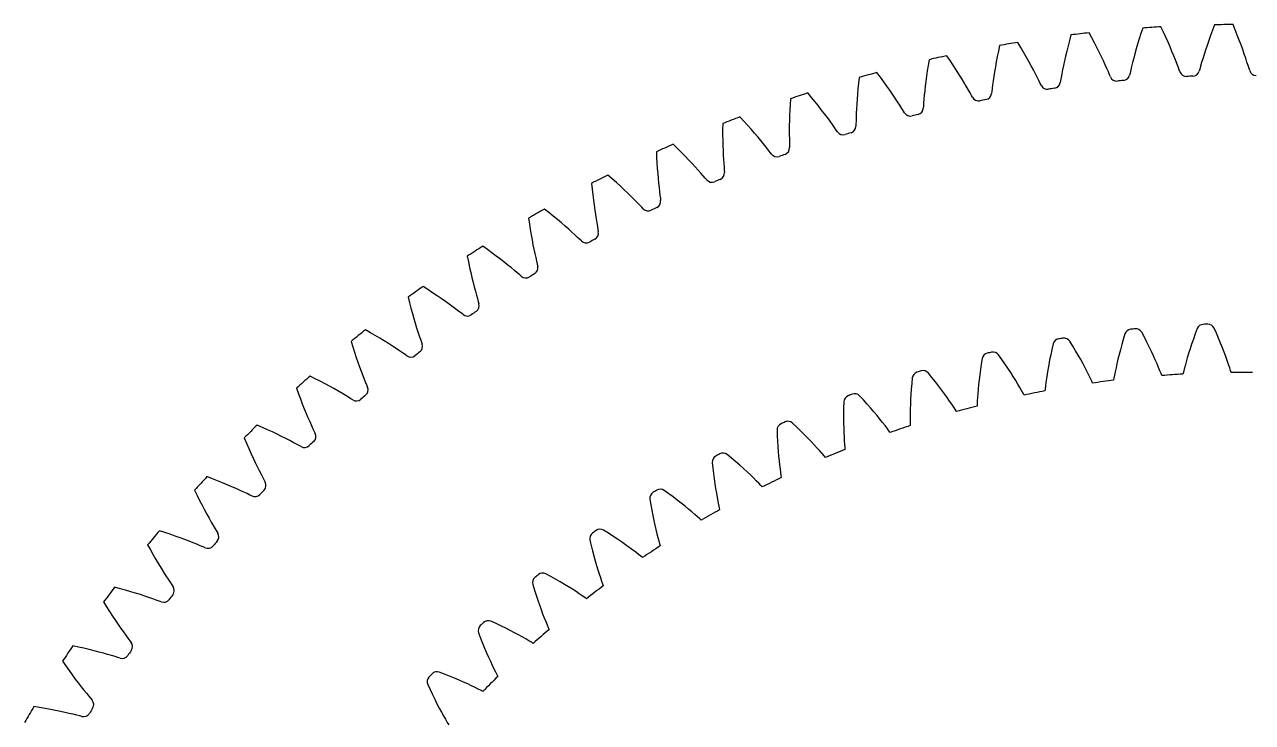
# Model space of a CAD drawing. Header units: millimetres. Extents: x -62 to 62, y -62 to 62.
# Drawn here: x -53.9 to 0.5, y 31.6 to 62.5 of the extents above; entities that cross this region are included whole.
import ezdxf

# ---------------------------------------------------------------- set-up
doc = ezdxf.new("R2010")
doc.units = ezdxf.units.MM

msp = doc.modelspace()

# ---------------------------------------------------------------- linework, layer by layer
at = {"layer": 'thin_ring_external'}
for p, q in [((-7.571642, 62.039667), (-7.638395, 61.792512)), ((-6.642171, 61.907521), (-6.763482, 62.132965)), ((-4.473269, 62.101928), (-4.547358, 61.865775)), ((-4.393983, 62.345352), (-4.473269, 62.101928)), ((-3.472471, 62.16592), (-3.582114, 62.397263)), ((-3.368909, 61.941125), (-3.472471, 62.16592)), ((-1.382523, 62.017265), (-1.46303, 61.792761)), ((-1.296472, 62.249328), (-1.382523, 62.017265)), ((-1.204861, 62.488385), (-1.296472, 62.249328)), ((-0.293713, 62.262134), (-0.3914, 62.498774)), ((-0.201764, 62.032345), (-0.293713, 62.262134)), ((-0.115549, 61.80997), (-0.201764, 62.032345)), ((-10.729548, 61.572127), (-10.783593, 61.321886)), ((-9.794541, 61.487613), (-9.927206, 61.706568)), ((-9.668592, 61.274553), (-9.794541, 61.487613)), ((-7.700329, 61.552884), (-7.75752, 61.321339)), ((-7.638395, 61.792512), (-7.700329, 61.552884)), ((-6.527265, 61.688308), (-6.642171, 61.907521)), ((-6.418821, 61.475885), (-6.527265, 61.688308)), ((-6.316924, 61.270922), (-6.418821, 61.475885)), ((-4.616297, 61.637452), (-4.680119, 61.417635)), ((-4.547358, 61.865775), (-4.616297, 61.637452)), ((-3.271453, 61.723442), (-3.368909, 61.941125)), ((-3.180154, 61.513544), (-3.271453, 61.723442)), ((-3.095101, 61.312256), (-3.180154, 61.513544)), ((-1.537993, 61.576489), (-1.607388, 61.369281)), ((-1.46303, 61.792761), (-1.537993, 61.576489)), ((-0.035087, 61.595683), (-0.115549, 61.80997)), ((0.039576, 61.390315), (-0.035087, 61.595683)), ((-13.859461, 60.943952), (-13.900659, 60.691279)), ((-12.921359, 60.907291), (-13.06503, 61.119187)), ((-10.833212, 61.079408), (-10.878505, 60.845245)), ((-10.783593, 61.321886), (-10.833212, 61.079408)), ((-9.549443, 61.067945), (-9.668592, 61.274553)), ((-9.437213, 60.868452), (-9.549443, 61.067945)), ((-7.810035, 61.09855), (-7.857935, 60.885345)), ((-7.75752, 61.321339), (-7.810035, 61.09855)), ((-6.221704, 61.07424), (-6.316924, 61.270922)), ((-6.133362, 60.886879), (-6.221704, 61.07424)), ((-4.792457, 61.007069), (-4.8409, 60.818792)), ((-4.738843, 61.207154), (-4.792457, 61.007069)), ((-4.680119, 61.417635), (-4.738843, 61.207154)), ((-3.016441, 61.120629), (-3.095101, 61.312256)), ((-2.944413, 60.940054), (-3.016441, 61.120629)), ((-2.879427, 60.772497), (-2.944413, 60.940054)), ((-1.729142, 60.986636), (-1.781111, 60.814596)), ((-1.671148, 61.172195), (-1.729142, 60.986636)), ((-1.607388, 61.369281), (-1.671148, 61.172195)), ((0.108349, 61.194922), (0.039576, 61.390315)), ((0.171063, 61.010904), (0.108349, 61.194922)), ((0.227409, 60.840248), (0.171063, 61.010904)), ((-13.937831, 60.446583), (-13.971109, 60.210413)), ((-13.900659, 60.691279), (-13.937831, 60.446583)), ((-12.784695, 60.70094), (-12.921359, 60.907291)), ((-12.655152, 60.500685), (-12.784695, 60.70094)), ((-12.532882, 60.307183), (-12.655152, 60.500685)), ((-10.956527, 60.404693), (-10.989455, 60.200183)), ((-10.919576, 60.620065), (-10.956527, 60.404693)), ((-10.878505, 60.845245), (-10.919576, 60.620065)), ((-9.332075, 60.676888), (-9.437213, 60.868452)), ((-9.234281, 60.494282), (-9.332075, 60.676888)), ((-9.144213, 60.321995), (-9.234281, 60.494282)), ((-7.940029, 60.492278), (-7.974181, 60.315835)), ((-7.901263, 60.682783), (-7.940029, 60.492278)), ((-7.857935, 60.885345), (-7.901263, 60.682783)), ((-6.052208, 60.710217), (-6.133362, 60.886879)), ((-5.978751, 60.546197), (-6.052208, 60.710217)), ((-5.913899, 60.397835), (-5.978751, 60.546197)), ((-5.859562, 60.270736), (-5.913899, 60.397835)), ((-4.921451, 60.486792), (-4.952318, 60.352056)), ((-4.884017, 60.644322), (-4.921451, 60.486792)), ((-4.8409, 60.818792), (-4.884017, 60.644322)), ((-2.822235, 60.621017), (-2.879427, 60.772497)), ((-2.774459, 60.491309), (-2.822235, 60.621017)), ((-2.740901, 60.402631), (-2.774459, 60.491309)), ((-1.864246, 60.526198), (-1.890918, 60.435211)), ((-1.826539, 60.659183), (-1.864246, 60.526198)), ((-1.781111, 60.814596), (-1.826539, 60.659183)), ((0.276791, 60.686045), (0.227409, 60.840248)), ((0.317882, 60.554067), (0.276791, 60.686045)), ((0.346869, 60.463791), (0.317882, 60.554067)), ((-16.981459, 59.902335), (-17.006088, 59.65606)), ((-16.953217, 60.156782), (-16.981459, 59.902335)), ((-16.014466, 60.168069), (-16.16877, 60.372352)), ((-15.867444, 59.968965), (-16.014466, 60.168069)), ((-15.727845, 59.775586), (-15.867444, 59.968965)), ((-14.000628, 59.98343), (-14.026534, 59.766452)), ((-13.971109, 60.210413), (-14.000628, 59.98343)), ((-12.4181, 60.121237), (-12.532882, 60.307183)), ((-12.31111, 59.943863), (-12.4181, 60.121237)), ((-12.212361, 59.7764), (-12.31111, 59.943863)), ((-11.018444, 60.007946), (-11.043542, 59.82999)), ((-10.989455, 60.200183), (-11.018444, 60.007946)), ((-9.062477, 60.16194), (-9.144213, 60.321995)), ((-8.990134, 60.017082), (-9.062477, 60.16194)), ((-8.929378, 59.892923), (-8.990134, 60.017082)), ((-8.886951, 59.80813), (-8.929378, 59.892923)), ((-8.02747, 60.020462), (-8.044723, 59.927229)), ((-8.003522, 60.156598), (-8.02747, 60.020462)), ((-7.974181, 60.315835), (-8.003522, 60.156598)), ((-5.82152, 60.183887), (-5.859562, 60.270736)), ((-4.952318, 60.352056), (-4.974309, 60.259826)), ((-19.065793, 59.271875), (-19.230327, 59.468013)), ((-17.027264, 59.418499), (-17.045155, 59.190304)), ((-17.006088, 59.65606), (-17.027264, 59.418499)), ((-15.595854, 59.588579), (-15.727845, 59.775586)), ((-15.471727, 59.408737), (-15.595854, 59.588579)), ((-15.35582, 59.237057), (-15.471727, 59.408737)), ((-14.068112, 59.367061), (-14.084091, 59.188055)), ((-14.048977, 59.560527), (-14.068112, 59.367061)), ((-14.026534, 59.766452), (-14.048977, 59.560527)), ((-12.12256, 59.620726), (-12.212361, 59.7764)), ((-12.042915, 59.479752), (-12.12256, 59.620726)), ((-11.975899, 59.358857), (-12.042915, 59.479752)), ((-11.929197, 59.276341), (-11.975899, 59.358857)), ((-11.081679, 59.532281), (-11.094149, 59.438289)), ((-11.064714, 59.669463), (-11.081679, 59.532281)), ((-11.043542, 59.82999), (-11.064714, 59.669463)), ((-20.017956, 58.957112), (-20.029979, 58.709901)), ((-20.002743, 59.21267), (-20.017956, 58.957112)), ((-18.908797, 59.080538), (-19.065793, 59.271875)), ((-18.759506, 58.894539), (-18.908797, 59.080538)), ((-18.618139, 58.714516), (-18.759506, 58.894539)), ((-17.071847, 58.765485), (-17.081078, 58.571294)), ((-17.059948, 58.972286), (-17.071847, 58.765485)), ((-17.045155, 59.190304), (-17.059948, 58.972286)), ((-15.248649, 59.074854), (-15.35582, 59.237057)), ((-15.151016, 58.923969), (-15.248649, 59.074854)), ((-15.064277, 58.787246), (-15.151016, 58.923969)), ((-14.991175, 58.66993), (-15.064277, 58.787246)), ((-14.106977, 58.888787), (-14.114632, 58.794281)), ((-14.097039, 59.026657), (-14.106977, 58.888787)), ((-14.084091, 59.188055), (-14.097039, 59.026657)), ((-22.06738, 58.221047), (-22.241714, 58.408528)), ((-21.900819, 58.037976), (-22.06738, 58.221047)), ((-20.045212, 58.242758), (-20.048854, 58.024269)), ((-20.038996, 58.471569), (-20.045212, 58.242758)), ((-20.029979, 58.709901), (-20.038996, 58.471569)), ((-18.484991, 58.541246), (-18.618139, 58.714516)), ((-18.360468, 58.375709), (-18.484991, 58.541246)), ((-18.245156, 58.219189), (-18.360468, 58.375709)), ((-18.139945, 58.073487), (-18.245156, 58.219189)), ((-17.092586, 58.229856), (-17.095472, 58.09166)), ((-17.087896, 58.391706), (-17.092586, 58.229856)), ((-17.081078, 58.571294), (-17.087896, 58.391706)), ((-14.940321, 58.589906), (-14.991175, 58.66993)), ((-23.000085, 58.114078), (-23.002229, 57.858077)), ((-23.002229, 57.858077), (-23.001613, 57.610575)), ((-21.742225, 57.859843), (-21.900819, 58.037976)), ((-21.59185, 57.687273), (-21.742225, 57.859843)), ((-21.450029, 57.521028), (-21.59185, 57.687273)), ((-20.048854, 58.024269), (-20.050178, 57.81713)), ((-20.050178, 57.81713), (-20.049482, 57.622721)), ((-18.046338, 57.94137), (-18.139945, 58.073487)), ((-17.967342, 57.827941), (-18.046338, 57.94137)), ((-17.912468, 57.750618), (-17.967342, 57.827941)), ((-17.095472, 58.09166), (-17.098291, 57.996886)), ((-25.011396, 57.018328), (-25.195075, 57.196663)), ((-23.001613, 57.610575), (-22.99845, 57.372093)), ((-22.99845, 57.372093), (-22.992974, 57.143264)), ((-22.992974, 57.143264), (-22.985455, 56.924874)), ((-21.317217, 57.362064), (-21.450029, 57.521028)), ((-21.194062, 57.211637), (-21.317217, 57.362064)), ((-21.08155, 57.071497), (-21.194062, 57.211637)), ((-20.049482, 57.622721), (-20.047121, 57.443019)), ((-20.047121, 57.443019), (-20.043541, 57.281141)), ((-20.043541, 57.281141), (-20.039366, 57.142978)), ((-20.039366, 57.142978), (-20.037342, 57.048183)), ((-25.937422, 56.863874), (-25.926492, 56.608097)), ((-25.926492, 56.608097), (-25.913239, 56.360949)), ((-24.835704, 56.844), (-25.011396, 57.018328)), ((-24.668221, 56.674197), (-24.835704, 56.844)), ((-24.509232, 56.50953), (-24.668221, 56.674197)), ((-22.985455, 56.924874), (-22.976201, 56.717937)), ((-22.976201, 56.717937), (-22.965579, 56.523817)), ((-20.981318, 56.944332), (-21.08155, 57.071497)), ((-20.896633, 56.835084), (-20.981318, 56.944332)), ((-20.837883, 56.760664), (-20.896633, 56.835084)), ((-25.913239, 56.360949), (-25.897903, 56.12294)), ((-25.897903, 56.12294), (-25.88075, 55.894689)), ((-24.359107, 56.350744), (-24.509232, 56.50953)), ((-24.218351, 56.198769), (-24.359107, 56.350744)), ((-24.087676, 56.054827), (-24.218351, 56.198769)), ((-23.968154, 55.920614), (-24.087676, 56.054827)), ((-22.965579, 56.523817), (-22.954045, 56.34447)), ((-22.954045, 56.34447), (-22.942204, 56.182986)), ((-22.942204, 56.182986), (-22.93098, 56.045216)), ((-22.93098, 56.045216), (-22.924119, 55.950649)), ((-27.89016, 55.666854), (-28.082705, 55.835577)), ((-27.705796, 55.501725), (-27.89016, 55.666854)), ((-27.529861, 55.340695), (-27.705796, 55.501725)), ((-25.88075, 55.894689), (-25.86209, 55.676967)), ((-25.86209, 55.676967), (-25.842281, 55.470773)), ((-23.861561, 55.798733), (-23.968154, 55.920614)), ((-23.771408, 55.693952), (-23.861561, 55.798733)), ((-23.708934, 55.622628), (-23.771408, 55.693952)), ((-28.807091, 55.465318), (-28.783115, 55.210433)), ((-28.783115, 55.210433), (-28.75726, 54.964284)), ((-28.75726, 54.964284), (-28.729791, 54.727368)), ((-27.362671, 55.184361), (-27.529861, 55.340695)), ((-27.204634, 55.033447), (-27.362671, 55.184361)), ((-27.056302, 54.888858), (-27.204634, 55.033447)), ((-25.842281, 55.470773), (-25.821762, 55.277449)), ((-25.821762, 55.277449), (-25.801085, 55.098924)), ((-25.801085, 55.098924), (-25.781014, 54.938256)), ((-28.729791, 54.727368), (-28.701006, 54.500291)), ((-28.701006, 54.500291), (-28.671253, 54.283806)), ((-26.918448, 54.751775), (-27.056302, 54.888858)), ((-26.792229, 54.62384), (-26.918448, 54.751775)), ((-26.679551, 54.507561), (-26.792229, 54.62384)), ((-26.584166, 54.40752), (-26.679551, 54.507561)), ((-26.518132, 54.339479), (-26.584166, 54.40752)), ((-25.781014, 54.938256), (-25.76277, 54.801239)), ((-25.76277, 54.801239), (-25.751089, 54.707145)), ((-31.601606, 53.922059), (-31.564647, 53.668731)), ((-30.696161, 54.170152), (-30.89707, 54.328823)), ((-30.503606, 54.014651), (-30.696161, 54.170152)), ((-30.319679, 53.862815), (-30.503606, 54.014651)), ((-30.144724, 53.715222), (-30.319679, 53.862815)), ((-28.671253, 54.283806), (-28.640942, 54.078892)), ((-28.640942, 54.078892), (-28.610578, 53.886868)), ((-28.610578, 53.886868), (-28.580813, 53.709632)), ((-31.564647, 53.668731), (-31.526257, 53.424224)), ((-31.526257, 53.424224), (-31.486726, 53.18902)), ((-29.979188, 53.572574), (-30.144724, 53.715222)), ((-29.823666, 53.435748), (-29.979188, 53.572574)), ((-29.678992, 53.305883), (-29.823666, 53.435748)), ((-28.580813, 53.709632), (-28.552564, 53.550198)), ((-28.552564, 53.550198), (-28.527348, 53.414291)), ((-28.527348, 53.414291), (-28.510878, 53.320917)), ((-31.486726, 53.18902), (-31.446385, 52.963708)), ((-31.446385, 52.963708), (-31.405616, 52.749025)), ((-29.546406, 53.184559), (-29.678992, 53.305883)), ((-29.427938, 53.074185), (-29.546406, 53.184559)), ((-29.327569, 52.979145), (-29.427938, 53.074185)), ((-29.258146, 52.914565), (-29.327569, 52.979145)), ((-34.313676, 52.238124), (-34.26383, 51.987014)), ((-33.42208, 52.532125), (-33.630829, 52.680332)), ((-33.221836, 52.38666), (-33.42208, 52.532125)), ((-33.030396, 52.244413), (-33.221836, 52.38666)), ((-32.848133, 52.105946), (-33.030396, 52.244413)), ((-31.405616, 52.749025), (-31.364882, 52.545926)), ((-31.364882, 52.545926), (-31.324753, 52.355703)), ((-31.324753, 52.355703), (-31.285977, 52.180218)), ((-34.26383, 51.987014), (-34.213006, 51.744785)), ((-34.213006, 51.744785), (-34.161517, 51.511907)), ((-32.675529, 51.971937), (-32.848133, 52.105946)), ((-32.513224, 51.84323), (-32.675529, 51.971937)), ((-32.362108, 51.720921), (-32.513224, 51.84323)), ((-32.2235, 51.606526), (-32.362108, 51.720921)), ((-31.285977, 52.180218), (-31.249624, 52.022434)), ((-31.249624, 52.022434), (-31.217501, 51.887992)), ((-31.217501, 51.887992), (-31.196285, 51.795581)), ((-34.161517, 51.511907), (-34.109723, 51.288948)), ((-34.109723, 51.288948), (-34.058046, 51.076628)), ((-32.09955, 51.502345), (-32.2235, 51.606526)), ((-31.994459, 51.412554), (-32.09955, 51.502345)), ((-31.92183, 51.351603), (-31.994459, 51.412554)), ((-36.060804, 50.757049), (-36.276848, 50.894403)), ((-35.853394, 50.621998), (-36.060804, 50.757049)), ((-35.65494, 50.489711), (-35.853394, 50.621998)), ((-34.058046, 51.076628), (-34.006994, 50.875873)), ((-34.006994, 50.875873), (-33.957204, 50.687947)), ((-33.957204, 50.687947), (-33.909519, 50.514671)), ((-36.936225, 50.417906), (-36.873622, 50.169668)), ((-36.873622, 50.169668), (-36.810496, 49.930351)), ((-35.465845, 50.360731), (-35.65494, 50.489711)), ((-35.286623, 50.23571), (-35.465845, 50.360731)), ((-35.117958, 50.115459), (-35.286623, 50.23571)), ((-34.960794, 50.001026), (-35.117958, 50.115459)), ((-33.909519, 50.514671), (-33.865157, 50.35895)), ((-33.865157, 50.35895), (-33.826211, 50.226323)), ((-33.826211, 50.226323), (-33.800304, 50.135115)), ((-36.810496, 49.930351), (-36.747184, 49.700405)), ((-36.747184, 49.700405), (-36.684073, 49.480382)), ((-34.816526, 49.893857), (-34.960794, 50.001026)), ((-34.687418, 49.796141), (-34.816526, 49.893857)), ((-34.57788, 49.711833), (-34.687418, 49.796141)), ((-34.502233, 49.65467), (-34.57788, 49.711833)), ((-38.60545, 48.849553), (-38.828226, 48.975697)), ((-36.684073, 49.480382), (-36.621622, 49.270977)), ((-36.621622, 49.270977), (-36.560387, 49.073091)), ((-36.560387, 49.073091), (-36.501066, 48.887953)), ((-39.462412, 48.466153), (-39.387216, 48.221436)), ((-38.391415, 48.725269), (-38.60545, 48.849553)), ((-38.186465, 48.603288), (-38.391415, 48.725269)), ((-37.991031, 48.484132), (-38.186465, 48.603288)), ((-37.805659, 48.368425), (-37.991031, 48.484132)), ((-36.501066, 48.887953), (-36.444595, 48.717338)), ((-36.444595, 48.717338), (-36.39234, 48.564084)), ((-36.39234, 48.564084), (-36.346673, 48.433619)), ((-36.346673, 48.433619), (-36.316142, 48.343853)), ((-39.387216, 48.221436), (-39.311952, 47.985654)), ((-39.311952, 47.985654), (-39.236981, 47.759241)), ((-37.631074, 48.256942), (-37.805659, 48.368425)), ((-37.468272, 48.150683), (-37.631074, 48.256942)), ((-37.318719, 48.051021), (-37.468272, 48.150683)), ((-37.184791, 47.960025), (-37.318719, 48.051021)), ((-37.07109, 47.88142), (-37.184791, 47.960025)), ((-36.992624, 47.828194), (-37.07109, 47.88142)), ((-39.236981, 47.759241), (-39.162718, 47.542727)), ((-39.162718, 47.542727), (-39.089657, 47.336784)), ((-39.089657, 47.336784), (-39.018397, 47.142283)), ((-41.049379, 46.814615), (-41.278305, 46.929219)), ((-40.829276, 46.701421), (-41.049379, 46.814615)), ((-39.018397, 47.142283), (-38.9497, 46.960415)), ((-38.9497, 46.960415), (-38.884591, 46.792906)), ((-38.884591, 46.792906), (-38.824579, 46.642521)), ((-41.885646, 46.387958), (-41.798053, 46.147399)), ((-40.618366, 46.590064), (-40.829276, 46.701421)), ((-40.417102, 46.481042), (-40.618366, 46.590064)), ((-40.226064, 46.374952), (-40.417102, 46.481042)), ((-40.046014, 46.272529), (-40.226064, 46.374952)), ((-39.877999, 46.174721), (-40.046014, 46.272529)), ((-38.824579, 46.642521), (-38.77231, 46.514557)), ((-38.77231, 46.514557), (-38.737236, 46.426468)), ((-41.798053, 46.147399), (-41.710848, 45.915768)), ((-41.710848, 45.915768), (-41.624414, 45.693478)), ((-39.723553, 46.082825), (-39.877999, 46.174721)), ((-39.585153, 45.998786), (-39.723553, 46.082825)), ((-39.467587, 45.926089), (-39.585153, 45.998786)), ((-39.386505, 45.876939), (-39.467587, 45.926089)), ((-41.624414, 45.693478), (-41.539193, 45.481039)), ((-41.539193, 45.481039), (-41.455711, 45.279095)), ((-41.455711, 45.279095), (-41.374613, 45.088486)), ((-43.386214, 44.657542), (-43.620693, 44.760307)), ((-43.160619, 44.555735), (-43.386214, 44.657542)), ((-41.374613, 45.088486), (-41.296719, 44.910363)), ((-41.296719, 44.910363), (-41.223142, 44.746397)), ((-41.223142, 44.746397), (-41.155529, 44.599272)), ((-44.199606, 44.188741), (-44.099843, 43.952969)), ((-42.944298, 44.455292), (-43.160619, 44.555735)), ((-42.73773, 44.356689), (-42.944298, 44.455292)), ((-42.541524, 44.260491), (-42.73773, 44.356689)), ((-42.356479, 44.167395), (-42.541524, 44.260491)), ((-42.183689, 44.078295), (-42.356479, 44.167395)), ((-42.024752, 43.994405), (-42.183689, 44.078295)), ((-41.155529, 44.599272), (-41.096795, 44.474145)), ((-41.096795, 44.474145), (-41.057268, 44.387961)), ((-44.099843, 43.952969), (-44.000925, 43.726092)), ((-44.000925, 43.726092), (-43.903253, 43.508506)), ((-41.882242, 43.917542), (-42.024752, 43.994405)), ((-41.761117, 43.850943), (-41.882242, 43.917542)), ((-41.677631, 43.805997), (-41.761117, 43.850943)), ((-43.903253, 43.508506), (-43.807296, 43.300696)), ((-43.807296, 43.300696), (-43.713612, 43.103278)), ((-43.713612, 43.103278), (-43.622887, 42.917059)), ((-45.60986, 42.383963), (-45.84928, 42.474622)), ((-43.622887, 42.917059), (-43.536, 42.743145)), ((-43.536, 42.743145), (-43.454146, 42.58315)), ((-43.454146, 42.58315), (-43.37911, 42.439669)), ((-43.37911, 42.439669), (-43.314063, 42.317704)), ((-45.379361, 42.293807), (-45.60986, 42.383963)), ((-45.158193, 42.204542), (-45.379361, 42.293807)), ((-44.94686, 42.116614), (-45.158193, 42.204542)), ((-44.745998, 42.030561), (-44.94686, 42.116614)), ((-44.556441, 41.947035), (-44.745998, 42.030561)), ((-44.379327, 41.866873), (-44.556441, 41.947035)), ((-43.314063, 42.317704), (-43.270187, 42.233651)), ((-46.398253, 41.874241), (-46.286582, 41.64387)), ((-46.286582, 41.64387), (-46.176209, 41.422341)), ((-46.176209, 41.422341), (-46.067554, 41.210025)), ((-44.216314, 41.791208), (-44.379327, 41.866873)), ((-44.070065, 41.721722), (-44.216314, 41.791208)), ((-43.945697, 41.661394), (-44.070065, 41.721722)), ((-43.860025, 41.62077), (-43.945697, 41.661394)), ((-46.067554, 41.210025), (-45.961111, 41.007386)), ((-45.961111, 41.007386), (-45.857469, 40.815009)), ((-45.857469, 40.815009), (-45.757354, 40.633665)), ((-45.757354, 40.633665), (-45.6617, 40.464415)), ((-45.6617, 40.464415), (-45.571784, 40.308808)), ((-45.571784, 40.308808), (-45.489519, 40.169346)), ((-47.714515, 39.999809), (-47.958252, 40.078124)), ((-47.479713, 39.92154), (-47.714515, 39.999809)), ((-47.254276, 39.843684), (-47.479713, 39.92154)), ((-47.038729, 39.766662), (-47.254276, 39.843684)), ((-46.833735, 39.690977), (-47.038729, 39.766662)), ((-45.489519, 40.169346), (-45.418329, 40.050861)), ((-45.418329, 40.050861), (-45.370219, 39.969158)), ((-48.475853, 39.450497), (-48.352565, 39.226128)), ((-48.352565, 39.226128), (-48.231024, 39.010523)), ((-46.64016, 39.617239), (-46.833735, 39.690977)), ((-46.459184, 39.546225), (-46.64016, 39.617239)), ((-46.29252, 39.478982), (-46.459184, 39.546225)), ((-46.142914, 39.417055), (-46.29252, 39.478982)), ((-46.015628, 39.363156), (-46.142914, 39.417055)), ((-45.927994, 39.326959), (-46.015628, 39.363156)), ((-48.231024, 39.010523), (-48.11167, 38.804033)), ((-48.11167, 38.804033), (-47.995019, 38.607092)), ((-47.995019, 38.607092), (-47.881689, 38.420258)), ((-47.881689, 38.420258), (-47.772445, 38.244263)), ((-47.772445, 38.244263), (-47.668274, 38.080118)), ((-47.668274, 38.080118), (-47.57053, 37.929305)), ((-49.694688, 37.5113), (-49.942106, 37.577068)), ((-47.57053, 37.929305), (-47.481251, 37.794225)), ((-47.481251, 37.794225), (-47.404104, 37.67953)), ((-47.404104, 37.67953), (-47.351885, 37.60039)), ((-49.456196, 37.445123), (-49.694688, 37.5113)), ((-49.227078, 37.378879), (-49.456196, 37.445123)), ((-49.007879, 37.312964), (-49.227078, 37.378879)), ((-48.799288, 37.247844), (-49.007879, 37.312964)), ((-48.602201, 37.184086), (-48.799288, 37.247844)), ((-48.417835, 37.122406), (-48.602201, 37.184086)), ((-48.247954, 37.063761), (-48.417835, 37.122406)), ((-48.095381, 37.009553), (-48.247954, 37.063761)), ((-47.96551, 36.962224), (-48.095381, 37.009553)), ((-50.426985, 36.92383), (-50.292401, 36.706049)), ((-50.292401, 36.706049), (-50.16001, 36.496931)), ((-50.16001, 36.496931), (-50.030268, 36.296804)), ((-47.876141, 36.930549), (-47.96551, 36.962224)), ((-50.030268, 36.296804), (-49.903713, 36.106077)), ((-49.903713, 36.106077), (-49.780991, 35.925274)), ((-49.780991, 35.925274), (-49.662903, 35.755087)), ((-49.662903, 35.755087), (-49.550487, 35.596474)), ((-49.550487, 35.596474), (-49.445169, 35.450849)), ((-49.445169, 35.450849), (-49.34911, 35.320504)), ((-51.545213, 34.924928), (-51.795667, 34.977977)), ((-51.303654, 34.871015), (-51.545213, 34.924928)), ((-51.071451, 34.816556), (-51.303654, 34.871015)), ((-50.849173, 34.76192), (-51.071451, 34.816556)), ((-49.34911, 35.320504), (-49.266207, 35.209898)), ((-49.266207, 35.209898), (-49.210015, 35.133527)), ((-52.246558, 34.300833), (-52.10103, 34.090208)), ((-50.637529, 34.707536), (-50.849173, 34.76192)), ((-50.437443, 34.653924), (-50.637529, 34.707536)), ((-50.250168, 34.601738), (-50.437443, 34.653924)), ((-50.077515, 34.551844), (-50.250168, 34.601738)), ((-49.922373, 34.505497), (-50.077515, 34.551844)), ((-49.790254, 34.464861), (-49.922373, 34.505497)), ((-49.699385, 34.437791), (-49.790254, 34.464861)), ((-52.10103, 34.090208), (-51.958134, 33.888123)), ((-51.958134, 33.888123), (-51.818343, 33.694882)), ((-51.818343, 33.694882), (-51.682215, 33.510866)), ((-51.682215, 33.510866), (-51.550421, 33.336564)), ((-51.550421, 33.336564), (-51.423797, 33.172629)), ((-51.423797, 33.172629), (-51.303428, 33.019963)), ((-51.303428, 33.019963), (-51.190812, 32.879906)), ((-51.190812, 32.879906), (-51.088223, 32.754636)), ((-51.088223, 32.754636), (-50.999781, 32.648407)), ((-50.999781, 32.648407), (-50.939762, 32.575005)), ((-53.261263, 32.247442), (-53.514099, 32.287633)), ((-53.017266, 32.205933), (-53.261263, 32.247442)), ((-52.782586, 32.163402), (-53.017266, 32.205933)), ((-52.557807, 32.120186), (-52.782586, 32.163402)), ((-52.343663, 32.076679), (-52.557807, 32.120186)), ((-52.141101, 32.033354), (-52.343663, 32.076679)), ((-51.951405, 31.990799), (-52.141101, 32.033354)), ((-51.77643, 31.949785), (-51.951405, 31.990799)), ((-51.619123, 31.911421), (-51.77643, 31.949785)), ((-51.485102, 31.877584), (-51.619123, 31.911421)), ((-51.392969, 31.855189), (-51.485102, 31.877584))]:
    msp.add_line(p, q, dxfattribs=at)
for centre, radius, start, end in [((0, 0), 62.5, 96.21247, 96.958262), ((0, 0), 62.5, 93.28564, 94.031433), ((0, 0), 62.5, 90.358811, 91.104604), ((0, 0), 62.5, 99.139299, 99.885091), ((0, 0), 62.5, 102.066128, 102.811921), ((-2.457183, 60.500122), 0.3, 198.963802, 272.325762), ((-2.181266, 60.510698), 0.3, 272.064482, 345.426442), ((0.635194, 60.546668), 0.3, 196.036973, 269.398933), ((0, 0), 62.5, 104.992957, 105.73875), ((-8.341255, 59.97271), 0.3, 277.91814, 351.2801), ((-5.54315, 60.295738), 0.3, 201.890632, 275.252592), ((0, 0), 60.25, 94.991311, 95.252592), ((-5.268132, 60.320389), 0.3, 274.991311, 348.353271), ((0, 0), 60.25, 92.064482, 92.325762), ((0, 0), 62.5, 107.919787, 108.665579), ((-11.392617, 59.46857), 0.3, 280.844969, 354.206929), ((-8.614656, 59.934049), 0.3, 204.817461, 278.179421), ((0, 0), 60.25, 97.91814, 98.179421), ((-14.414256, 58.809283), 0.3, 283.771799, 357.133759), ((-11.663687, 59.415999), 0.3, 207.74429, 281.10625), ((0, 0), 60.25, 100.844969, 101.10625), ((0, 0), 62.5, 110.846616, 111.592408), ((-14.682288, 58.742939), 0.3, 210.671119, 284.033079), ((0, 0), 60.25, 103.771799, 104.033079), ((-17.662585, 57.916626), 0.3, 213.597949, 286.959909), ((0, 0), 60.25, 106.698628, 106.959909), ((-17.398291, 57.996569), 0.3, 286.698628, 0.060588), ((0, 0), 62.5, 113.773445, 114.519238), ((-20.596803, 56.939215), 0.3, 216.524778, 289.886738), ((0, 0), 60.25, 109.625457, 109.886738), ((-20.336935, 57.032548), 0.3, 289.625457, 2.987417), ((0, 0), 62.5, 116.700274, 117.446067), ((-23.477286, 55.813256), 0.3, 219.451607, 292.813567), ((0, 0), 60.25, 112.552286, 112.813567), ((-23.222522, 55.919737), 0.3, 292.552286, 5.914247), ((-26.047525, 54.661037), 0.3, 295.479116, 8.841076), ((0, 0), 62.5, 119.627104, 120.372896), ((-26.296519, 54.541687), 0.3, 222.378436, 295.740397), ((0, 0), 60.25, 115.479116, 115.740397), ((-28.804572, 53.259733), 0.3, 298.405945, 11.767905), ((-29.047147, 53.127824), 0.3, 225.305266, 298.667226), ((0, 0), 60.25, 118.405945, 118.667226), ((0, 0), 62.5, 122.553933, 123.299726), ((-31.486472, 51.71948), 0.3, 301.332774, 14.694734), ((-31.721995, 51.575358), 0.3, 228.232095, 301.594055), ((0, 0), 60.25, 121.332774, 121.594055), ((0, 0), 62.5, 125.480762, 126.226555), ((-34.086227, 50.044297), 0.3, 304.259603, 17.621564), ((-34.314084, 49.888337), 0.3, 231.158924, 304.520884), ((0, 0), 60.25, 124.259603, 124.520884), ((0, 0), 62.5, 128.407592, 129.153384), ((0, 0), 60.25, 127.186433, 127.447714), ((-36.597055, 48.238554), 0.3, 307.186433, 20.548393), ((-36.816652, 48.071163), 0.3, 234.085753, 307.447714), ((0, 0), 62.5, 131.334421, 132.080213), ((-39.012405, 46.306962), 0.3, 310.113262, 23.475222), ((-39.223168, 46.128576), 0.3, 237.012583, 310.374543), ((0, 0), 60.25, 130.113262, 130.374543), ((0, 0), 62.5, 134.26125, 135.007043), ((-41.325977, 44.254561), 0.3, 313.040091, 26.402051), ((-41.527357, 44.065646), 0.3, 239.939412, 313.301372), ((0, 0), 60.25, 133.040091, 133.301372), ((0, 0), 62.5, 137.188079, 137.933872), ((-43.531734, 42.086704), 0.3, 315.966921, 29.328881), ((-43.723205, 41.887753), 0.3, 242.866241, 316.228201), ((0, 0), 60.25, 135.966921, 136.228201), ((0, 0), 62.5, 140.114909, 140.860701), ((-45.623921, 39.809048), 0.3, 318.89375, 32.25571), ((-45.804984, 39.60058), 0.3, 245.793071, 319.155031), ((0, 0), 60.25, 138.89375, 139.155031), ((0, 0), 62.5, 143.041738, 143.78753), ((-47.597081, 37.427535), 0.3, 321.820579, 35.182539), ((-47.767263, 37.210094), 0.3, 248.7199, 322.08186), ((0, 0), 60.25, 141.820579, 142.08186), ((0, 0), 62.5, 145.968567, 146.71436), ((-49.446065, 34.948378), 0.3, 324.747408, 38.109368), ((-49.604923, 34.722531), 0.3, 251.646729, 325.008689), ((0, 0), 60.25, 144.747408, 145.008689), ((0, 0), 62.5, 148.895396, 149.641189), ((0, 0), 60.25, 147.674238, 147.935518), ((-51.166051, 32.378044), 0.3, 327.674238, 41.036198), ((-51.313169, 32.14438), 0.3, 254.573558, 327.935518)]:
    msp.add_arc(centre, radius, start, end, dxfattribs=at)
at = {"layer": 'thin_ring_internal'}
for p, q in [((-1.979901, 49.030173), (-2.066723, 48.79519)), ((-1.12906, 48.825885), (-1.231065, 49.054687)), ((-7.492458, 48.260801), (-7.623454, 48.474331)), ((-5.253656, 48.555545), (-5.320457, 48.32257)), ((-5.182389, 48.795704), (-5.253656, 48.555545)), ((-4.320009, 48.647501), (-4.436759, 48.869142)), ((-4.20904, 48.432035), (-4.320009, 48.647501)), ((-4.104931, 48.223205), (-4.20904, 48.432035)), ((-2.148618, 48.567082), (-2.224578, 48.34645)), ((-2.066723, 48.79519), (-2.148618, 48.567082)), ((-1.032422, 48.603622), (-1.12906, 48.825885)), ((-0.942194, 48.38843), (-1.032422, 48.603622)), ((-10.632824, 47.667441), (-10.777505, 47.871946)), ((-8.418092, 48.107979), (-8.469512, 47.871133)), ((-8.362685, 48.352284), (-8.418092, 48.107979)), ((-7.367635, 48.053054), (-7.492458, 48.260801)), ((-7.250091, 47.85148), (-7.367635, 48.053054)), ((-5.437853, 47.880822), (-5.48863, 47.673523)), ((-5.381824, 48.097442), (-5.437853, 47.880822)), ((-5.320457, 48.32257), (-5.381824, 48.097442)), ((-4.007719, 48.021678), (-4.104931, 48.223205)), ((-3.917476, 47.828268), (-4.007719, 48.021678)), ((-2.358881, 47.930424), (-2.417265, 47.736885)), ((-2.294654, 48.133958), (-2.358881, 47.930424)), ((-2.224578, 48.34645), (-2.294654, 48.133958)), ((-0.85837, 48.180977), (-0.942194, 48.38843)), ((-0.78097, 47.982079), (-0.85837, 48.180977)), ((-0.710052, 47.792773), (-0.78097, 47.982079)), ((-11.54648, 47.454406), (-11.5823, 47.214705)), ((-11.50717, 47.701812), (-11.54648, 47.454406)), ((-10.49468, 47.468302), (-10.632824, 47.667441)), ((-10.364204, 47.274847), (-10.49468, 47.468302)), ((-8.557765, 47.422653), (-8.594876, 47.212476)), ((-8.516025, 47.642473), (-8.557765, 47.422653)), ((-8.469512, 47.871133), (-8.516025, 47.642473)), ((-7.139906, 47.656742), (-7.250091, 47.85148)), ((-7.037206, 47.469649), (-7.139906, 47.656742)), ((-6.942186, 47.291219), (-7.037206, 47.469649)), ((-5.534231, 47.47658), (-5.574707, 47.29137)), ((-5.48863, 47.673523), (-5.534231, 47.47658)), ((-3.834329, 47.644005), (-3.917476, 47.828268)), ((-3.758498, 47.470251), (-3.834329, 47.644005)), ((-3.690369, 47.308919), (-3.758498, 47.470251)), ((-2.516255, 47.385874), (-2.556393, 47.233392)), ((-2.469768, 47.554719), (-2.516255, 47.385874)), ((-2.417265, 47.736885), (-2.469768, 47.554719)), ((-0.645748, 47.614431), (-0.710052, 47.792773)), ((-0.588316, 47.448988), (-0.645748, 47.614431)), ((-0.538292, 47.299458), (-0.588316, 47.448988)), ((-14.60238, 46.847074), (-14.625425, 46.597627)), ((-13.727658, 46.869961), (-13.885404, 47.064566)), ((-13.576786, 46.680284), (-13.727658, 46.869961)), ((-11.613758, 46.983492), (-11.641032, 46.761412)), ((-11.5823, 47.214705), (-11.613758, 46.983492)), ((-10.241519, 47.087733), (-10.364204, 47.274847)), ((-10.126803, 46.907757), (-10.241519, 47.087733)), ((-10.020316, 46.735924), (-10.126803, 46.907757)), ((-8.655775, 46.825512), (-8.679826, 46.652044)), ((-8.627499, 47.012973), (-8.655775, 46.825512)), ((-8.594876, 47.212476), (-8.627499, 47.012973)), ((-6.855153, 47.122796), (-6.942186, 47.291219)), ((-6.776619, 46.966265), (-6.855153, 47.122796)), ((-6.707505, 46.824544), (-6.776619, 46.966265)), ((-6.649778, 46.703032), (-6.707505, 46.824544)), ((-5.664442, 46.832754), (-5.68029, 46.742345)), ((-5.640132, 46.965066), (-5.664442, 46.832754)), ((-5.610052, 47.119846), (-5.640132, 46.965066)), ((-5.574707, 47.29137), (-5.610052, 47.119846)), ((-3.630672, 47.16298), (-3.690369, 47.308919)), ((-3.581016, 47.037953), (-3.630672, 47.16298)), ((-3.547834, 46.952374), (-3.581016, 47.037953)), ((-2.589305, 47.102953), (-2.611033, 47.013775)), ((-2.556393, 47.233392), (-2.589305, 47.102953)), ((-0.49692, 47.171451), (-0.538292, 47.299458)), ((-0.469406, 47.083885), (-0.49692, 47.171451)), ((-14.645491, 46.356096), (-14.66176, 46.123321)), ((-14.625425, 46.597627), (-14.645491, 46.356096)), ((-13.433937, 46.495777), (-13.576786, 46.680284)), ((-13.299276, 46.317087), (-13.433937, 46.495777)), ((-13.173035, 46.145), (-13.299276, 46.317087)), ((-11.683822, 46.348049), (-11.699777, 46.15914)), ((-11.664317, 46.549259), (-11.683822, 46.348049)), ((-11.641032, 46.761412), (-11.664317, 46.549259)), ((-9.922454, 46.573554), (-10.020316, 46.735924)), ((-9.833851, 46.422494), (-9.922454, 46.573554)), ((-9.755615, 46.285597), (-9.833851, 46.422494)), ((-9.690065, 46.16812), (-9.755615, 46.285597)), ((-8.715322, 46.362009), (-8.725224, 46.270757)), ((-8.699718, 46.495628), (-8.715322, 46.362009)), ((-8.679826, 46.652044), (-8.699718, 46.495628)), ((-6.61107, 46.619806), (-6.649778, 46.703032)), ((-17.635061, 45.79173), (-17.641742, 45.541309)), ((-16.763708, 45.871777), (-16.933845, 46.055649)), ((-16.600754, 45.692373), (-16.763708, 45.871777)), ((-14.674451, 45.899933), (-14.68381, 45.686711)), ((-14.66176, 46.123321), (-14.674451, 45.899933)), ((-13.055537, 45.980499), (-13.173035, 46.145)), ((-12.947266, 45.824877), (-13.055537, 45.980499)), ((-12.848972, 45.679936), (-12.947266, 45.824877)), ((-11.722051, 45.827088), (-11.728882, 45.692735)), ((-11.712432, 45.984471), (-11.722051, 45.827088)), ((-11.699777, 46.15914), (-11.712432, 45.984471)), ((-9.645996, 46.087604), (-9.690065, 46.16812)), ((-17.645968, 45.298983), (-17.646977, 45.065642)), ((-17.641742, 45.541309), (-17.645968, 45.298983)), ((-16.446143, 45.517604), (-16.600754, 45.692373)), ((-16.300084, 45.348105), (-16.446143, 45.517604)), ((-16.162858, 45.184642), (-16.300084, 45.348105)), ((-16.034853, 45.028178), (-16.162858, 45.184642)), ((-14.693679, 45.295108), (-14.694883, 45.119985)), ((-14.690114, 45.484655), (-14.693679, 45.295108)), ((-14.68381, 45.686711), (-14.690114, 45.484655)), ((-12.76195, 45.548448), (-12.848972, 45.679936)), ((-12.688857, 45.43551), (-12.76195, 45.548448)), ((-12.639617, 45.358049), (-12.688857, 45.43551)), ((-11.728882, 45.692735), (-11.732795, 45.601031)), ((-19.727973, 44.677164), (-19.909771, 44.849514)), ((-19.553634, 44.508801), (-19.727973, 44.677164)), ((-17.646977, 45.065642), (-17.645031, 44.841902)), ((-17.645031, 44.841902), (-17.640425, 44.628525)), ((-17.640425, 44.628525), (-17.6335, 44.42649)), ((-15.916635, 44.87997), (-16.034853, 45.028178)), ((-15.809072, 44.741769), (-15.916635, 44.87997)), ((-15.713637, 44.616254), (-15.809072, 44.741769)), ((-15.633314, 44.508338), (-15.713637, 44.616254)), ((-14.694883, 45.119985), (-14.694188, 44.96231)), ((-14.694188, 44.96231), (-14.692218, 44.827798)), ((-14.692218, 44.827798), (-14.690124, 44.736034)), ((-20.592225, 44.540298), (-20.582513, 44.289976)), ((-20.582513, 44.289976), (-20.570882, 44.047892)), ((-19.387924, 44.344519), (-19.553634, 44.508801)), ((-19.231092, 44.184934), (-19.387924, 44.344519)), ((-19.083469, 44.030797), (-19.231092, 44.184934)), ((-17.6335, 44.42649), (-17.624661, 44.237115)), ((-17.624661, 44.237115), (-17.614408, 44.062288)), ((-15.579113, 44.434263), (-15.633314, 44.508338)), ((-20.570882, 44.047892), (-20.556628, 43.814986)), ((-20.556628, 43.814986), (-20.540052, 43.591852)), ((-20.540052, 43.591852), (-20.5215, 43.379233)), ((-18.945505, 43.88304), (-19.083469, 44.030797)), ((-18.817847, 43.742881), (-18.945505, 43.88304)), ((-18.701475, 43.61201), (-18.817847, 43.742881)), ((-18.598036, 43.493006), (-18.701475, 43.61201)), ((-17.614408, 44.062288), (-17.603402, 43.904997)), ((-17.603402, 43.904997), (-17.592639, 43.770901)), ((-17.592639, 43.770901), (-17.584548, 43.679471)), ((-23.46121, 43.098138), (-23.435148, 42.848987)), ((-22.60776, 43.291235), (-22.800442, 43.451326)), ((-22.422783, 43.134636), (-22.60776, 43.291235)), ((-22.246683, 42.981543), (-22.422783, 43.134636)), ((-22.07975, 42.832557), (-22.246683, 42.981543)), ((-20.5215, 43.379233), (-20.501377, 43.178083)), ((-20.501377, 43.178083), (-20.480171, 42.989692)), ((-20.480171, 42.989692), (-20.458506, 42.81591)), ((-18.510827, 43.390575), (-18.598036, 43.493006)), ((-18.451897, 43.320203), (-18.510827, 43.390575)), ((-23.435148, 42.848987), (-23.407708, 42.608183)), ((-23.407708, 42.608183), (-23.378251, 42.376707)), ((-21.922361, 42.688405), (-22.07975, 42.832557)), ((-21.775029, 42.549987), (-21.922361, 42.688405)), ((-21.638478, 42.418478), (-21.775029, 42.549987)), ((-20.458506, 42.81591), (-20.437236, 42.659675)), ((-20.437236, 42.659675), (-20.417726, 42.52657)), ((-20.417726, 42.52657), (-20.403673, 42.435865)), ((-23.378251, 42.376707), (-23.347118, 42.155135)), ((-23.347118, 42.155135), (-23.3147, 41.944184)), ((-23.3147, 41.944184), (-23.281463, 41.744782)), ((-21.513796, 42.295499), (-21.638478, 42.418478)), ((-21.402795, 42.183514), (-21.513796, 42.295499)), ((-21.309073, 42.087007), (-21.402795, 42.183514)), ((-21.245667, 42.02064), (-21.309073, 42.087007)), ((-26.229731, 41.471425), (-26.187429, 41.224512)), ((-25.390738, 41.719927), (-25.593477, 41.867073)), ((-25.195915, 41.575761), (-25.390738, 41.719927)), ((-25.010179, 41.434513), (-25.195915, 41.575761)), ((-24.833859, 41.296765), (-25.010179, 41.434513)), ((-23.281463, 41.744782), (-23.247982, 41.55818)), ((-23.247982, 41.55818), (-23.214997, 41.386188)), ((-23.214997, 41.386188), (-23.183555, 41.231678)), ((-26.187429, 41.224512), (-26.144299, 40.986018)), ((-26.144299, 40.986018), (-26.099766, 40.756964)), ((-24.667379, 41.163215), (-24.833859, 41.296765)), ((-24.51131, 41.034729), (-24.667379, 41.163215)), ((-24.366449, 40.912433), (-24.51131, 41.034729)), ((-24.233991, 40.797871), (-24.366449, 40.912433)), ((-23.183555, 41.231678), (-23.15538, 41.100135)), ((-23.15538, 41.100135), (-23.135425, 41.010543)), ((-26.099766, 40.756964), (-26.054208, 40.537903)), ((-26.054208, 40.537903), (-26.008062, 40.329524)), ((-26.008062, 40.329524), (-25.961855, 40.132722)), ((-24.115903, 40.693387), (-24.233991, 40.797871)), ((-24.01607, 40.603215), (-24.115903, 40.693387)), ((-23.948459, 40.541137), (-24.01607, 40.603215)), ((-28.064988, 39.969968), (-28.276917, 40.103539)), ((-27.861153, 39.838852), (-28.064988, 39.969968)), ((-27.666577, 39.710055), (-27.861153, 39.838852)), ((-25.961855, 40.132722), (-25.916241, 39.94871)), ((-25.916241, 39.94871), (-25.872078, 39.779243)), ((-25.872078, 39.779243), (-25.830598, 39.627121)), ((-28.885932, 39.667125), (-28.827572, 39.423508)), ((-28.827572, 39.423508), (-28.768936, 39.188345)), ((-28.768936, 39.188345), (-28.709518, 38.962694)), ((-27.481625, 39.584133), (-27.666577, 39.710055)), ((-27.306767, 39.461757), (-27.481625, 39.584133)), ((-27.142629, 39.343755), (-27.306767, 39.461757)), ((-26.99008, 39.231194), (-27.142629, 39.343755)), ((-26.850413, 39.125541), (-26.99008, 39.231194)), ((-25.830598, 39.627121), (-25.79388, 39.497702)), ((-25.79388, 39.497702), (-25.768108, 39.409607)), ((-28.709518, 38.962694), (-28.649729, 38.747082)), ((-28.649729, 38.747082), (-28.590054, 38.542167)), ((-26.725744, 39.029003), (-26.850413, 39.125541)), ((-26.620227, 38.945554), (-26.725744, 39.029003)), ((-26.548701, 38.888031), (-26.620227, 38.945554)), ((-30.61906, 38.048851), (-30.839271, 38.168275)), ((-28.590054, 38.542167), (-28.531075, 38.348808)), ((-28.531075, 38.348808), (-28.473523, 38.168174)), ((-28.473523, 38.168174), (-28.418371, 38.001958)), ((-31.418439, 37.692964), (-31.344271, 37.453686)), ((-30.407086, 37.931348), (-30.61906, 38.048851)), ((-30.204503, 37.815552), (-30.407086, 37.931348)), ((-30.011711, 37.701996), (-30.204503, 37.815552)), ((-29.829224, 37.591318), (-30.011711, 37.701996)), ((-29.657719, 37.484304), (-29.829224, 37.591318)), ((-28.418371, 38.001958), (-28.36703, 37.852874)), ((-28.36703, 37.852874), (-28.321927, 37.726134)), ((-28.321927, 37.726134), (-28.290448, 37.639913)), ((-31.344271, 37.453686), (-31.270379, 37.222861)), ((-31.270379, 37.222861), (-31.19633, 37.00158)), ((-31.19633, 37.00158), (-31.122569, 36.790339)), ((-29.498135, 37.381962), (-29.657719, 37.484304)), ((-29.351857, 37.285669), (-29.498135, 37.381962)), ((-29.221141, 37.197492), (-29.351857, 37.285669)), ((-29.110393, 37.121123), (-29.221141, 37.197492)), ((-29.035257, 37.068401), (-29.110393, 37.121123)), ((-31.122569, 36.790339), (-31.049619, 36.589766)), ((-31.049619, 36.589766), (-30.978119, 36.400679)), ((-33.042016, 35.964803), (-33.269566, 36.069569)), ((-32.822811, 35.861415), (-33.042016, 35.964803)), ((-30.978119, 36.400679), (-30.908877, 36.224195)), ((-30.908877, 36.224195), (-30.842972, 36.061942)), ((-30.842972, 36.061942), (-30.781991, 35.916536)), ((-30.781991, 35.916536), (-30.728695, 35.793016)), ((-33.816408, 35.557396), (-33.726748, 35.323481)), ((-32.613088, 35.759117), (-32.822811, 35.861415)), ((-32.413282, 35.658414), (-32.613088, 35.759117)), ((-32.223947, 35.559908), (-32.413282, 35.658414)), ((-32.04581, 35.464339), (-32.223947, 35.559908)), ((-31.879874, 35.372654), (-32.04581, 35.464339)), ((-31.727612, 35.286134), (-31.879874, 35.372654)), ((-30.728695, 35.793016), (-30.691644, 35.709039)), ((-33.726748, 35.323481), (-33.637919, 35.097983)), ((-33.637919, 35.097983), (-33.549556, 34.882019)), ((-33.549556, 34.882019), (-33.462136, 34.676055)), ((-31.591409, 35.206695), (-31.727612, 35.286134)), ((-31.475903, 35.137733), (-31.591409, 35.206695)), ((-31.39748, 35.090038), (-31.475903, 35.137733)), ((-33.462136, 34.676055), (-33.376224, 34.480682)), ((-33.376224, 34.480682), (-33.292511, 34.296676)), ((-33.292511, 34.296676), (-33.211874, 34.125099)), ((-35.323481, 33.726748), (-35.557396, 33.816408)), ((-33.211874, 34.125099), (-33.135499, 33.967504)), ((-33.135499, 33.967504), (-33.065138, 33.826397)), ((-33.065138, 33.826397), (-33.003878, 33.706628)), ((-36.069569, 33.269566), (-35.964803, 33.042016)), ((-35.097983, 33.637919), (-35.323481, 33.726748)), ((-34.882019, 33.549556), (-35.097983, 33.637919)), ((-34.676055, 33.462136), (-34.882019, 33.549556)), ((-34.480682, 33.376224), (-34.676055, 33.462136)), ((-34.296676, 33.292511), (-34.480682, 33.376224)), ((-34.125099, 33.211874), (-34.296676, 33.292511)), ((-33.967504, 33.135499), (-34.125099, 33.211874)), ((-33.003878, 33.706628), (-32.961414, 33.625254)), ((-35.964803, 33.042016), (-35.861415, 32.822811)), ((-35.861415, 32.822811), (-35.759117, 32.613088)), ((-33.826397, 33.065138), (-33.967504, 33.135499)), ((-33.706628, 33.003878), (-33.826397, 33.065138)), ((-33.625254, 32.961414), (-33.706628, 33.003878)), ((-35.759117, 32.613088), (-35.658414, 32.413282)), ((-35.658414, 32.413282), (-35.559908, 32.223947)), ((-35.559908, 32.223947), (-35.464339, 32.04581)), ((-35.464339, 32.04581), (-35.372654, 31.879874)), ((-35.372654, 31.879874), (-35.286134, 31.727612)), ((-35.286134, 31.727612), (-35.206695, 31.591409)), ((-35.206695, 31.591409), (-35.137733, 31.475903))]:
    msp.add_line(p, q, dxfattribs=at)
for centre, radius, start, end in [((-4.896597, 48.704475), 0.3, 95.741049, 162.296133), ((0, 0), 49.25, 95.508951, 95.741049), ((-4.699262, 48.72391), 0.3, 28.953867, 95.508951), ((-1.700688, 48.920447), 0.3, 91.991049, 158.546133), ((0, 0), 49.25, 91.758951, 91.991049), ((-1.502504, 48.926935), 0.3, 25.203867, 91.758951), ((-8.071538, 48.279942), 0.3, 99.491049, 166.046133), ((0, 0), 49.25, 99.258951, 99.491049), ((-7.875896, 48.312242), 0.3, 32.703867, 99.258951), ((-11.211915, 47.648667), 0.3, 103.241049, 169.796133), ((0, 0), 49.25, 103.008951, 103.241049), ((-11.018805, 47.693694), 0.3, 36.453867, 103.008951), ((-14.304282, 46.813353), 0.3, 106.991049, 173.546133), ((0, 0), 49.25, 106.758951, 106.991049), ((-14.11453, 46.870914), 0.3, 40.203867, 106.758951), ((0, 0), 47.086224, 93.178805, 94.321195), ((0, 0), 47.086224, 89.428805, 90.571195), ((0, 0), 47.086224, 100.678805, 101.821195), ((0, 0), 47.086224, 96.928805, 98.071195), ((-17.335395, 45.777577), 0.3, 110.741049, 177.296133), ((0, 0), 49.25, 110.508951, 110.741049), ((-17.149814, 45.847425), 0.3, 43.953867, 110.508951), ((0, 0), 47.086224, 104.428805, 105.571195), ((-20.292275, 44.545775), 0.3, 114.491049, 181.046133), ((0, 0), 49.25, 114.258951, 114.491049), ((-20.11166, 44.627611), 0.3, 47.703867, 114.258951), ((0, 0), 47.086224, 108.178805, 109.321195), ((0, 0), 47.086224, 111.928805, 113.071195), ((-23.162261, 43.123221), 0.3, 118.241049, 184.796133), ((0, 0), 49.25, 118.008951, 118.241049), ((-22.987385, 43.216694), 0.3, 51.453867, 118.008951), ((0, 0), 47.086224, 115.678805, 116.821195), ((-25.764674, 41.620717), 0.3, 55.203867, 121.758951), ((-25.933062, 41.516006), 0.3, 121.991049, 188.546133), ((0, 0), 49.25, 121.758951, 121.991049), ((0, 0), 47.086224, 119.428805, 120.571195), ((-28.592814, 39.731014), 0.3, 125.741049, 192.296133), ((0, 0), 49.25, 125.508951, 125.741049), ((-28.431635, 39.846513), 0.3, 58.953867, 125.508951), ((0, 0), 47.086224, 123.178805, 124.321195), ((0, 0), 49.25, 129.258951, 129.491049), ((-30.976848, 37.901681), 0.3, 62.703867, 129.258951), ((-31.130128, 37.775887), 0.3, 129.491049, 196.046133), ((0, 0), 47.086224, 126.928805, 128.071195), ((0, 0), 49.25, 133.008951, 133.241049), ((-33.389412, 35.794548), 0.3, 66.453867, 133.008951), ((-33.534137, 35.658998), 0.3, 133.241049, 199.796133), ((0, 0), 47.086224, 130.678805, 131.821195), ((0, 0), 49.25, 136.758951, 136.991049), ((-35.658998, 33.534137), 0.3, 70.203867, 136.758951), ((-35.794548, 33.389412), 0.3, 136.991049, 203.546133), ((0, 0), 47.086224, 134.428805, 135.571195)]:
    msp.add_arc(centre, radius, start, end, dxfattribs=at)

doc.saveas('drawing.dxf')
